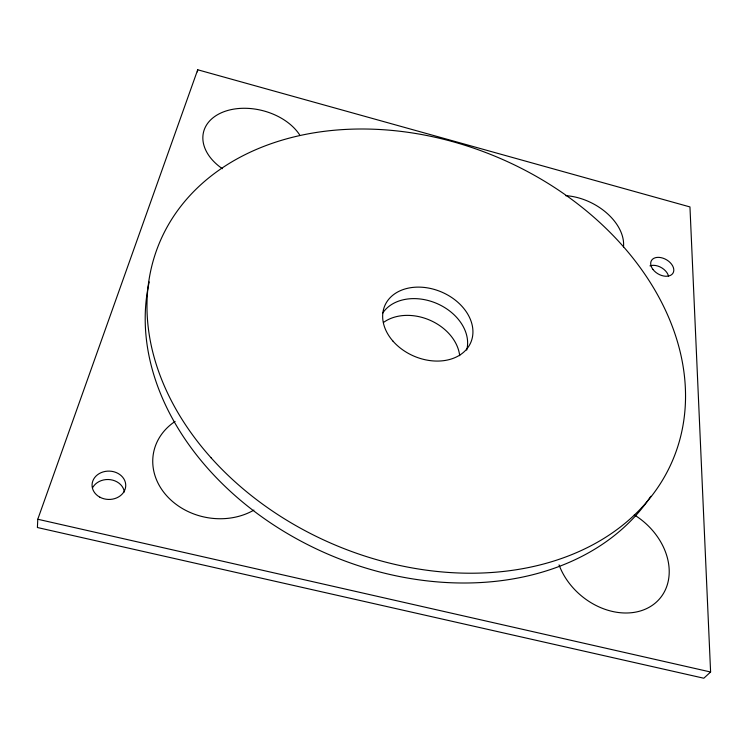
<?xml version="1.0" encoding="UTF-8"?>
<svg xmlns="http://www.w3.org/2000/svg" width="748" height="748" viewBox="0 0 748 748"><rect width="100%" height="100%" fill="white"/><g stroke="black" fill="none" stroke-linecap="round" stroke-linejoin="round"><path stroke-width="1.12" d="M37.783 519.252L37.4 527.518L703.821 678.23L710.6 672.003L689.955 206.934L197.715 69.77L37.783 519.252L710.6 672.003M197.388 71.864L197.715 69.77M650.835 496.261A275.479 209.505 23.1 0 1 329.279 554.726A275.479 209.505 23.1 0 1 149.207 281.94M383.444 322.491A45.46 34.651 23.1 0 1 429.913 320.2A45.46 34.651 23.1 0 1 459.693 355.711M92.827 487.359A16.68 14.1 0.8 0 1 110.582 479.711A16.68 14.1 0.8 0 1 124.383 491.969M649.956 265.858A12.379 8.219 30 0 1 668.525 276.115M634.295 514.905A62.047 48.424 39.7 0 1 651.76 605.693A62.047 48.424 39.7 0 1 559.037 564.88M222.399 168.693A51.977 35.221 14.4 0 1 221.576 112.677A51.977 35.221 14.4 0 1 299.602 134.799M565.507 195.63A49.639 33.193 26.8 0 1 623.486 246.971M253.909 510.099A63.748 53.632 10.8 0 1 166.477 495.541A63.748 53.632 10.8 0 1 175.107 421.414M382.621 313.197A46.226 34.81 23.1 0 1 437.169 303.632A46.226 34.81 23.1 0 1 466.687 350.073M211.02 457.729A278.695 210.188 23.1 0 0 669.797 466.659A278.695 210.188 23.1 0 0 367.885 129.058A278.695 210.188 23.1 0 0 211.02 457.729M392.859 341.004A46.759 34.904 23.1 0 0 470.006 344.145A46.759 34.904 23.1 0 0 420.516 287.157A46.759 34.904 23.1 0 0 392.859 341.004M99.895 497.196A16.849 14.175 1.3 0 0 125.729 485.957A16.849 14.175 1.3 0 0 101.073 472.671A16.849 14.175 1.3 0 0 99.895 497.196M652.995 269.495A12.473 8.219 29.9 0 0 672.873 273.329A12.473 8.219 29.9 0 0 660.867 257.611A12.473 8.219 29.9 0 0 652.995 269.495"/></g></svg>
